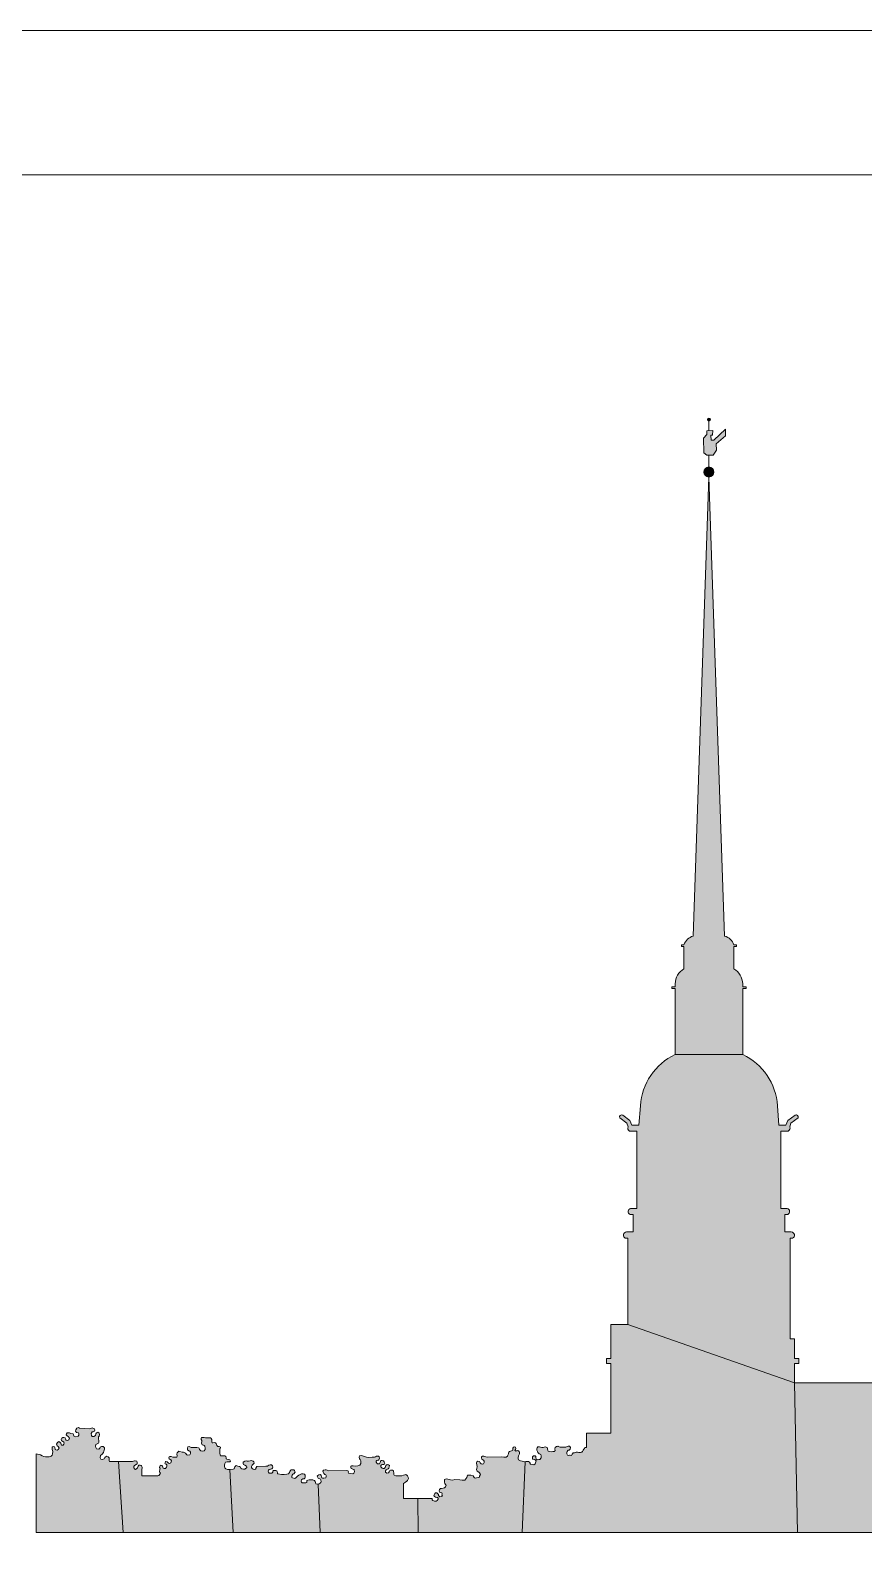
# Model space of a CAD drawing. Header units: metres. Extents: x -443 to 179, y -184 to -91.
# Drawn here: x -413.22 to -410.34, y -153.75 to -148.49 of the extents above; entities that cross this region are included whole.
import ezdxf

# ---------------------------------------------------------------- set-up
doc = ezdxf.new("R2010")
doc.units = ezdxf.units.M
doc.header["$MEASUREMENT"] = 0
doc.layers.add('контур здания на ситуации', color=1, linetype='Continuous', lineweight=30)

# ---------------------------------------------------------------- blocks, each defined once
blk = doc.blocks.new('A$C2C6E360E_1')
at = {"linetype": 'Continuous', "lineweight": -2, "ltscale": 0.1}
for points in [[(-10.6753, -0.549, 1), (-10.6854, -0.549, 1)], [(-10.6662, -0.6725), (-10.6871, -0.672), (-10.6985, -0.6636), (-10.6989, -0.6128), (-10.6875, -0.6012), (-10.6875, -0.5876), (-10.6671, -0.5873), (-10.6674, -0.6026), (-10.6733, -0.603), (-10.6725, -0.6205), (-10.6634, -0.6202), (-10.6229, -0.582), (-10.6235, -0.6054), (-10.6556, -0.6334), (-10.6539, -0.6544)], [(-10.663, -0.7305, 1), (-10.6977, -0.7305, 1)], [(-10.5634, -2.5175), (-10.5519, -2.5175), (-10.5519, -2.5113), (-10.5634, -2.5113), (-10.5634, -2.501, 0.245371), (-10.5938, -2.4487), (-10.5938, -2.3719), (-10.5855, -2.3719), (-10.5855, -2.3658), (-10.5938, -2.3658, 0.240353), (-10.6259, -2.3359), (-10.6803, -0.7479), (-10.7348, -2.3359, 0.240353), (-10.7668, -2.3658), (-10.7752, -2.3658), (-10.7752, -2.3719), (-10.7668, -2.3719), (-10.7668, -2.4487, 0.245371), (-10.7972, -2.501), (-10.7972, -2.5113), (-10.8087, -2.5113), (-10.8087, -2.5175), (-10.7972, -2.5175), (-10.7972, -2.7456), (-10.5634, -2.7456)], [(-10.4314, -3.0104), (-10.4059, -3.0104, 0.409034), (-10.4005, -2.9962), (-10.3968, -2.9834), (-10.3722, -2.9649, 0.850559), (-10.3843, -2.9567), (-10.407, -2.9737), (-10.4138, -2.9902), (-10.4383, -2.9902), (-10.4434, -2.9226, 0.273634), (-10.5634, -2.7456), (-10.7972, -2.7456, 0.273634), (-10.9173, -2.9226), (-10.9224, -2.9902), (-10.9468, -2.9902), (-10.9537, -2.9737), (-10.9783, -2.9552, 0.71604), (-10.9885, -2.9649), (-10.9639, -2.9834), (-10.9602, -2.9962, 0.409034), (-10.9548, -3.0104), (-10.9293, -3.0104), (-10.9293, -3.2778), (-10.9512, -3.2778, 0.692678), (-10.9533, -3.2989), (-10.9424, -3.2989), (-10.9424, -3.3595), (-10.9653, -3.3595, 0.789101), (-10.9696, -3.381), (-10.9613, -3.381), (-10.9613, -3.6795), (-10.3843, -3.8808), (-10.3843, -3.814), (-10.3688, -3.814), (-10.3688, -3.7976), (-10.3843, -3.7976), (-10.3843, -3.7292), (-10.3994, -3.7292), (-10.3994, -3.381), (-10.3911, -3.381, 0.818526), (-10.3962, -3.3595), (-10.4183, -3.3595), (-10.4183, -3.2989), (-10.4074, -3.2989, 0.692678), (-10.4095, -3.2778), (-10.4314, -3.2778)], [(-11.326, -4.3992), (-11.3162, -4.1541), (-11.3136, -4.1537), (-11.3047, -4.1538), (-11.3008, -4.156), (-11.2986, -4.1593), (-11.2983, -4.1626), (-11.2958, -4.1632), (-11.2919, -4.164), (-11.2859, -4.1645), (-11.2813, -4.1611), (-11.2775, -4.1512), (-11.279, -4.1497), (-11.2825, -4.1465), (-11.2842, -4.1463), (-11.2897, -4.1456), (-11.291, -4.1406), (-11.2906, -4.1376), (-11.2876, -4.1344), (-11.2815, -4.1337), (-11.2796, -4.1367), (-11.2785, -4.1409), (-11.278, -4.1427), (-11.277, -4.1462), (-11.275, -4.1469), (-11.2721, -4.1479), (-11.2686, -4.147), (-11.2653, -4.1462), (-11.2611, -4.1413), (-11.2607, -4.1357), (-11.2606, -4.1338), (-11.2622, -4.1295), (-11.2642, -4.1283), (-11.2672, -4.1264), (-11.2693, -4.1251), (-11.2718, -4.1228), (-11.2731, -4.1193), (-11.276, -4.1143), (-11.2753, -4.1095), (-11.2747, -4.1057), (-11.2723, -4.1027), (-11.2666, -4.1022), (-11.2624, -4.1037), (-11.2578, -4.1052), (-11.2557, -4.1049), (-11.2542, -4.1046), (-11.2501, -4.104), (-11.2463, -4.1023), (-11.2432, -4.1038), (-11.2389, -4.1058), (-11.2386, -4.1096), (-11.238, -4.1165), (-11.232, -4.1191), (-11.2249, -4.1199), (-11.2201, -4.1191), (-11.2158, -4.1185), (-11.2143, -4.1183), (-11.2119, -4.1164), (-11.2129, -4.1093), (-11.2125, -4.1053), (-11.2079, -4.1015), (-11.2033, -4.1003), (-11.1952, -4.1043), (-11.1879, -4.1043), (-11.1813, -4.1043), (-11.1758, -4.1037), (-11.1733, -4.1027), (-11.1667, -4.1002), (-11.163, -4.1001), (-11.1614, -4.1016), (-11.1597, -4.1045), (-11.1604, -4.1104), (-11.1641, -4.1143), (-11.1669, -4.1145), (-11.1682, -4.1158), (-11.1712, -4.1189), (-11.1723, -4.1219), (-11.172, -4.1265), (-11.169, -4.1316), (-11.1663, -4.1332), (-11.1621, -4.1315), (-11.1562, -4.1322), (-11.153, -4.1284), (-11.1518, -4.1269), (-11.1494, -4.124), (-11.1456, -4.1231), (-11.1429, -4.1225), (-11.1393, -4.1213), (-11.1353, -4.1216), (-11.1308, -4.1218), (-11.1251, -4.1222), (-11.1219, -4.1214), (-11.1202, -4.121), (-11.1182, -4.1205), (-11.1171, -4.1185), (-11.1148, -4.1145), (-11.1128, -4.111), (-11.1111, -4.108), (-11.1094, -4.105), (-11.1033, -4.1047), (-11.1033, -4.0556), (-11.02, -4.0556), (-11.02, -3.814), (-11.035, -3.814), (-11.035, -3.7976), (-11.02, -3.7976), (-11.02, -3.6795), (-10.9613, -3.6795), (-10.3843, -3.8808), (-10.3741, -4.3992)], [(-10.3741, -4.3992), (-10.3843, -3.8808), (-9.794, -3.8808), (-9.794, -3.8277), (-9.7415, -3.8277), (-9.7415, -3.879), (-9.487, -3.8782), (-9.3692, -4.3992)], [(-13.0071, -4.3992), (-13.0071, -4.1274), (-12.9923, -4.1305), (-12.9866, -4.1341), (-12.981, -4.1363), (-12.9756, -4.1375), (-12.9714, -4.1376), (-12.9621, -4.1379), (-12.9559, -4.1347), (-12.9525, -4.1317), (-12.9504, -4.1273), (-12.9502, -4.1192), (-12.952, -4.1125), (-12.9516, -4.1039), (-12.9481, -4.1015), (-12.9443, -4.1023), (-12.9433, -4.1055), (-12.9415, -4.1121), (-12.9391, -4.1133), (-12.9349, -4.1138), (-12.9308, -4.1116), (-12.928, -4.1078), (-12.9311, -4.1018), (-12.9349, -4.099), (-12.9372, -4.0937), (-12.934, -4.0877), (-12.9285, -4.0848), (-12.9243, -4.0876), (-12.9224, -4.0904), (-12.9192, -4.0969), (-12.9136, -4.0974), (-12.9115, -4.0932), (-12.9106, -4.0892), (-12.9122, -4.0863), (-12.9157, -4.0835), (-12.9196, -4.0818), (-12.9205, -4.0778), (-12.9184, -4.0725), (-12.9148, -4.0704), (-12.9118, -4.0709), (-12.9073, -4.0721), (-12.9061, -4.0764), (-12.9053, -4.0786), (-12.9036, -4.0801), (-12.8986, -4.0805), (-12.8946, -4.0783), (-12.8917, -4.0733), (-12.8939, -4.0705), (-12.896, -4.0671), (-12.8994, -4.0662), (-12.9032, -4.0613), (-12.9025, -4.0578), (-12.9005, -4.0547), (-12.8926, -4.054), (-12.8878, -4.0563), (-12.8794, -4.0577), (-12.8774, -4.065), (-12.8762, -4.0674), (-12.8728, -4.0687), (-12.8621, -4.0653), (-12.8601, -4.0627), (-12.8593, -4.0576), (-12.8609, -4.0544), (-12.868, -4.0536), (-12.8716, -4.0484), (-12.8702, -4.0434), (-12.8664, -4.0379), (-12.8606, -4.0364), (-12.8578, -4.0386), (-12.8229, -4.0408), (-12.8162, -4.0386), (-12.814, -4.0369), (-12.8052, -4.0405), (-12.8043, -4.0456), (-12.8054, -4.0481), (-12.8099, -4.0504), (-12.814, -4.0514), (-12.817, -4.0563), (-12.8158, -4.0641), (-12.8137, -4.0668), (-12.8084, -4.0672), (-12.8021, -4.0632), (-12.8011, -4.0582), (-12.7992, -4.0538), (-12.7941, -4.0519), (-12.7896, -4.0553), (-12.7886, -4.06), (-12.79, -4.066), (-12.7912, -4.0681), (-12.7913, -4.0744), (-12.7911, -4.0835), (-12.7905, -4.0879), (-12.792, -4.0903), (-12.8004, -4.0952), (-12.8025, -4.1001), (-12.8015, -4.1052), (-12.7992, -4.1098), (-12.7905, -4.111), (-12.7877, -4.1078), (-12.7861, -4.1039), (-12.7817, -4.1013), (-12.7758, -4.1018), (-12.773, -4.1034), (-12.7714, -4.1055), (-12.7712, -4.1103), (-12.773, -4.1172), (-12.7742, -4.1224), (-12.7786, -4.1286), (-12.7846, -4.1332), (-12.7858, -4.1409), (-12.7835, -4.1454), (-12.7791, -4.1466), (-12.7717, -4.1441), (-12.7697, -4.1393), (-12.7642, -4.1351), (-12.7587, -4.1369), (-12.7551, -4.1412), (-12.7543, -4.1513), (-12.7538, -4.1533), (-12.7227, -4.1537), (-12.7064, -4.3992)], [(-12.7064, -4.3992), (-12.7227, -4.1537), (-12.6742, -4.1535), (-12.6676, -4.1509), (-12.6647, -4.1507), (-12.659, -4.1529), (-12.6575, -4.1567), (-12.6585, -4.1615), (-12.6617, -4.1635), (-12.6677, -4.1671), (-12.6696, -4.1707), (-12.6697, -4.175), (-12.6666, -4.1801), (-12.6638, -4.1811), (-12.6589, -4.1779), (-12.6565, -4.1754), (-12.6545, -4.17), (-12.6525, -4.1657), (-12.6478, -4.1657), (-12.6439, -4.1676), (-12.6428, -4.1686), (-12.6411, -4.1731), (-12.6424, -4.1834), (-12.6424, -4.2027), (-12.5881, -4.2027), (-12.5881, -4.2027), (-12.5864, -4.2026), (-12.5836, -4.2021), (-12.5823, -4.2004), (-12.5801, -4.1968), (-12.5773, -4.1933), (-12.5793, -4.1911), (-12.5804, -4.1893), (-12.5791, -4.1803), (-12.5786, -4.1773), (-12.5804, -4.1738), (-12.58, -4.1703), (-12.5786, -4.1676), (-12.5761, -4.1662), (-12.5731, -4.1668), (-12.5699, -4.1692), (-12.569, -4.1729), (-12.5677, -4.1766), (-12.5641, -4.1778), (-12.5602, -4.178), (-12.5569, -4.1735), (-12.5556, -4.1705), (-12.5558, -4.1645), (-12.5581, -4.1626), (-12.5607, -4.1615), (-12.5626, -4.1592), (-12.5601, -4.1552), (-12.5583, -4.154), (-12.5538, -4.1544), (-12.5502, -4.1576), (-12.5476, -4.1602), (-12.5434, -4.1597), (-12.5416, -4.1581), (-12.5396, -4.1514), (-12.541, -4.1476), (-12.5438, -4.1466), (-12.5468, -4.1447), (-12.5486, -4.1411), (-12.5474, -4.1375), (-12.5446, -4.1362), (-12.54, -4.136), (-12.5344, -4.1381), (-12.5262, -4.1386), (-12.5207, -4.1384), (-12.5201, -4.1341), (-12.5211, -4.1284), (-12.5191, -4.1231), (-12.5143, -4.1181), (-12.5103, -4.1186), (-12.5025, -4.1209), (-12.4977, -4.1214), (-12.4913, -4.1243), (-12.4865, -4.1304), (-12.4823, -4.1317), (-12.476, -4.1306), (-12.4736, -4.1262), (-12.4733, -4.1212), (-12.4754, -4.1176), (-12.4789, -4.1164), (-12.4842, -4.113), (-12.4842, -4.1071), (-12.4833, -4.1029), (-12.4785, -4.1014), (-12.4708, -4.1045), (-12.4513, -4.1047), (-12.4459, -4.1057), (-12.4438, -4.1078), (-12.4429, -4.1123), (-12.4378, -4.117), (-12.4318, -4.1176), (-12.426, -4.1161), (-12.4231, -4.1117), (-12.4231, -4.1076), (-12.4245, -4.1008), (-12.4261, -4.0983), (-12.4286, -4.0975), (-12.4332, -4.0953), (-12.4353, -4.0904), (-12.4341, -4.0838), (-12.4342, -4.0813), (-12.4366, -4.0774), (-12.4364, -4.074), (-12.4354, -4.0708), (-12.4338, -4.0701), (-12.4265, -4.07), (-12.422, -4.0714), (-12.4164, -4.0716), (-12.4068, -4.072), (-12.4036, -4.0722), (-12.4017, -4.0734), (-12.4002, -4.0774), (-12.4001, -4.0815), (-12.4001, -4.0843), (-12.4002, -4.0861), (-12.3983, -4.0885), (-12.396, -4.0886), (-12.3915, -4.0882), (-12.3866, -4.0894), (-12.3842, -4.0916), (-12.3833, -4.0938), (-12.3827, -4.0978), (-12.3787, -4.1017), (-12.3744, -4.1015), (-12.3715, -4.1026), (-12.3703, -4.1042), (-12.3698, -4.1065), (-12.3706, -4.1089), (-12.3718, -4.1102), (-12.3717, -4.1175), (-12.3719, -4.1211), (-12.3721, -4.1246), (-12.3712, -4.1304), (-12.37, -4.1335), (-12.3668, -4.1342), (-12.3642, -4.134), (-12.361, -4.134), (-12.3553, -4.134), (-12.3525, -4.1353), (-12.3516, -4.1367), (-12.3496, -4.1403), (-12.3502, -4.1439), (-12.3481, -4.1458), (-12.3413, -4.1463), (-12.3374, -4.1483), (-12.3353, -4.1519), (-12.3376, -4.1543), (-12.3426, -4.1541), (-12.3471, -4.1542), (-12.352, -4.1563), (-12.3545, -4.1602), (-12.3561, -4.1663), (-12.3558, -4.1703), (-12.3551, -4.1754), (-12.3513, -4.1785), (-12.3451, -4.1807), (-12.3376, -4.1817), (-12.3254, -4.3992)], [(-11.6857, -4.3992), (-11.6874, -4.281), (-11.6381, -4.281), (-11.6371, -4.2864), (-11.6353, -4.2885), (-11.629, -4.2906), (-11.622, -4.2903), (-11.6167, -4.2833), (-11.6169, -4.2803), (-11.6194, -4.2778), (-11.621, -4.2778), (-11.6257, -4.2768), (-11.6295, -4.2746), (-11.6316, -4.2709), (-11.6288, -4.2647), (-11.6258, -4.2614), (-11.6209, -4.2623), (-11.6157, -4.2672), (-11.6159, -4.272), (-11.6112, -4.2752), (-11.6062, -4.275), (-11.6021, -4.2733), (-11.6036, -4.2699), (-11.6025, -4.2653), (-11.6037, -4.2621), (-11.6086, -4.2613), (-11.6118, -4.2595), (-11.6133, -4.2555), (-11.6125, -4.2508), (-11.6083, -4.2472), (-11.6048, -4.2466), (-11.5995, -4.2463), (-11.5948, -4.2442), (-11.5914, -4.2415), (-11.5896, -4.237), (-11.5913, -4.233), (-11.594, -4.2301), (-11.5948, -4.2248), (-11.5954, -4.2203), (-11.5944, -4.2156), (-11.5885, -4.2139), (-11.5832, -4.2149), (-11.5743, -4.2165), (-11.5658, -4.2175), (-11.5608, -4.2153), (-11.5423, -4.2164), (-11.5333, -4.2186), (-11.5243, -4.2183), (-11.5175, -4.2087), (-11.5153, -4.2008), (-11.5092, -4.201), (-11.5036, -4.2012), (-11.4962, -4.2031), (-11.4927, -4.2083), (-11.4892, -4.2107), (-11.4743, -4.2082), (-11.4734, -4.2045), (-11.471, -4.1988), (-11.4742, -4.1927), (-11.4767, -4.1909), (-11.4815, -4.1874), (-11.4846, -4.1815), (-11.4836, -4.1774), (-11.4818, -4.1706), (-11.484, -4.1587), (-11.4833, -4.1548), (-11.48, -4.1518), (-11.474, -4.1531), (-11.4721, -4.1581), (-11.4686, -4.1613), (-11.4633, -4.1627), (-11.4604, -4.1616), (-11.4573, -4.1573), (-11.4574, -4.1528), (-11.4602, -4.1491), (-11.4623, -4.1476), (-11.466, -4.145), (-11.4672, -4.1412), (-11.4666, -4.1375), (-11.4631, -4.1345), (-11.4588, -4.1345), (-11.4564, -4.1362), (-11.4476, -4.1381), (-11.3974, -4.1379), (-11.3893, -4.1385), (-11.3819, -4.138), (-11.3767, -4.1353), (-11.3754, -4.1318), (-11.374, -4.1267), (-11.3731, -4.1232), (-11.3723, -4.1215), (-11.3701, -4.1184), (-11.3665, -4.1172), (-11.3627, -4.1161), (-11.3578, -4.114), (-11.3585, -4.1076), (-11.3564, -4.1034), (-11.3541, -4.1023), (-11.3499, -4.1043), (-11.3485, -4.1082), (-11.3499, -4.1118), (-11.3506, -4.1134), (-11.3512, -4.115), (-11.348, -4.1173), (-11.3469, -4.117), (-11.3409, -4.1157), (-11.3371, -4.1184), (-11.3352, -4.1212), (-11.3357, -4.1272), (-11.3385, -4.1334), (-11.3406, -4.1392), (-11.3396, -4.1439), (-11.3386, -4.1483), (-11.3325, -4.1516), (-11.3267, -4.1528), (-11.3189, -4.1546), (-11.3162, -4.1541), (-11.326, -4.3992)], [(-12.3254, -4.3992), (-12.3376, -4.1817), (-12.3257, -4.1803), (-12.3225, -4.1783), (-12.3217, -4.175), (-12.3203, -4.1722), (-12.3181, -4.1696), (-12.315, -4.1679), (-12.3099, -4.1695), (-12.3046, -4.1713), (-12.3011, -4.1732), (-12.2997, -4.177), (-12.2959, -4.179), (-12.2902, -4.1802), (-12.2855, -4.1801), (-12.2788, -4.1747), (-12.2786, -4.1721), (-12.2799, -4.1697), (-12.286, -4.1666), (-12.2897, -4.1641), (-12.2913, -4.1604), (-12.2915, -4.1575), (-12.2914, -4.1561), (-12.2857, -4.152), (-12.2809, -4.151), (-12.2773, -4.1519), (-12.2731, -4.1522), (-12.2673, -4.1509), (-12.2635, -4.1501), (-12.2604, -4.1507), (-12.257, -4.1525), (-12.2541, -4.1551), (-12.2531, -4.1589), (-12.2574, -4.1644), (-12.2603, -4.1665), (-12.2623, -4.1708), (-12.2621, -4.1747), (-12.2602, -4.1775), (-12.2562, -4.1801), (-12.2514, -4.1807), (-12.2479, -4.1788), (-12.2477, -4.1764), (-12.2441, -4.1705), (-12.2134, -4.1702), (-12.2077, -4.1699), (-12.2055, -4.1681), (-12.2028, -4.1657), (-12.198, -4.1648), (-12.1938, -4.1655), (-12.191, -4.1671), (-12.19, -4.1688), (-12.1892, -4.1727), (-12.1903, -4.1766), (-12.1927, -4.1792), (-12.1951, -4.1803), (-12.1969, -4.1805), (-12.2012, -4.181), (-12.2038, -4.1836), (-12.2045, -4.1871), (-12.2041, -4.1905), (-12.2019, -4.1934), (-12.1972, -4.194), (-12.1918, -4.194), (-12.1888, -4.1899), (-12.1884, -4.1875), (-12.1865, -4.1851), (-12.1829, -4.1842), (-12.1784, -4.1847), (-12.1753, -4.1861), (-12.1737, -4.1888), (-12.1731, -4.1915), (-12.1731, -4.1946), (-12.172, -4.1966), (-12.1592, -4.1979), (-12.1496, -4.1981), (-12.1407, -4.1977), (-12.1348, -4.1961), (-12.1308, -4.1918), (-12.1301, -4.1885), (-12.1282, -4.1842), (-12.127, -4.1825), (-12.1224, -4.1823), (-12.1165, -4.1828), (-12.1136, -4.1849), (-12.1122, -4.1881), (-12.1112, -4.1909), (-12.1157, -4.1962), (-12.1194, -4.1978), (-12.1221, -4.2013), (-12.1229, -4.2048), (-12.1226, -4.2086), (-12.1205, -4.2105), (-12.1132, -4.2118), (-12.1076, -4.2087), (-12.1033, -4.2048), (-12.0992, -4.2008), (-12.0947, -4.1983), (-12.0901, -4.1965), (-12.0837, -4.1961), (-12.0793, -4.1977), (-12.0767, -4.2002), (-12.0765, -4.2039), (-12.0769, -4.2079), (-12.0781, -4.2117), (-12.0802, -4.2132), (-12.0848, -4.2137), (-12.0883, -4.2154), (-12.0898, -4.2174), (-12.0904, -4.2213), (-12.0891, -4.2248), (-12.0867, -4.2273), (-12.0804, -4.2277), (-12.0744, -4.2273), (-12.0716, -4.2257), (-12.0713, -4.2193), (-12.0673, -4.2177), (-12.0629, -4.2166), (-12.0565, -4.2167), (-12.0506, -4.217), (-12.0476, -4.2179), (-12.0441, -4.219), (-12.0418, -4.2224), (-12.0413, -4.2259), (-12.04, -4.2304), (-12.0359, -4.2319), (-12.032, -4.2314), (-12.0255, -4.3992)], [(-12.0255, -4.3992), (-12.032, -4.2314), (-12.028, -4.2308), (-12.0247, -4.2281), (-12.0227, -4.2258), (-12.0219, -4.2236), (-12.0225, -4.2165), (-12.0238, -4.2146), (-12.0323, -4.211), (-12.0346, -4.207), (-12.0349, -4.2038), (-12.0336, -4.2017), (-12.0299, -4.1997), (-12.0244, -4.1989), (-12.0216, -4.2021), (-12.0205, -4.2061), (-12.0193, -4.2095), (-12.0168, -4.211), (-12.0128, -4.211), (-12.0057, -4.2096), (-12.0042, -4.2052), (-12.0043, -4.2027), (-12.0057, -4.1991), (-12.0088, -4.1982), (-12.0126, -4.1955), (-12.0145, -4.1909), (-12.0154, -4.1868), (-12.0134, -4.184), (-12.0076, -4.1822), (-12.0037, -4.1828), (-12.0011, -4.1837), (-11.9945, -4.1857), (-11.9352, -4.1851), (-11.929, -4.1853), (-11.9266, -4.1866), (-11.9277, -4.1897), (-11.9273, -4.1939), (-11.9215, -4.1955), (-11.9125, -4.196), (-11.9085, -4.1933), (-11.9063, -4.1892), (-11.9069, -4.1827), (-11.9083, -4.1812), (-11.9173, -4.1773), (-11.9192, -4.1741), (-11.9188, -4.1702), (-11.9162, -4.1687), (-11.9103, -4.1688), (-11.9026, -4.1697), (-11.8945, -4.1685), (-11.8878, -4.166), (-11.8848, -4.1607), (-11.8841, -4.1566), (-11.8846, -4.1512), (-11.8864, -4.1471), (-11.889, -4.1443), (-11.8897, -4.139), (-11.8885, -4.1342), (-11.8818, -4.1324), (-11.8752, -4.1345), (-11.8653, -4.139), (-11.8584, -4.1394), (-11.8455, -4.1388), (-11.8368, -4.1383), (-11.8331, -4.1376), (-11.8301, -4.1346), (-11.8233, -4.1352), (-11.821, -4.1369), (-11.82, -4.1415), (-11.8224, -4.1476), (-11.8238, -4.1488), (-11.8258, -4.1488), (-11.8289, -4.1501), (-11.8318, -4.1522), (-11.8315, -4.1562), (-11.8282, -4.1601), (-11.8262, -4.1615), (-11.8194, -4.1611), (-11.8169, -4.1575), (-11.8167, -4.154), (-11.8153, -4.1503), (-11.8105, -4.1495), (-11.8061, -4.1511), (-11.8032, -4.1546), (-11.8014, -4.1589), (-11.8034, -4.1635), (-11.8092, -4.164), (-11.8133, -4.1652), (-11.8154, -4.1677), (-11.8147, -4.1715), (-11.8131, -4.1745), (-11.8107, -4.1764), (-11.8067, -4.1781), (-11.8039, -4.1775), (-11.8, -4.1744), (-11.7996, -4.1708), (-11.7983, -4.1676), (-11.7928, -4.1643), (-11.7889, -4.165), (-11.7847, -4.1669), (-11.787, -4.1764), (-11.7901, -4.179), (-11.797, -4.1825), (-11.799, -4.1859), (-11.7991, -4.1903), (-11.7941, -4.1938), (-11.7885, -4.1926), (-11.7859, -4.189), (-11.7843, -4.1845), (-11.782, -4.1831), (-11.7748, -4.184), (-11.7716, -4.1863), (-11.77, -4.1952), (-11.7699, -4.1986), (-11.7686, -4.2011), (-11.7635, -4.2031), (-11.7531, -4.2032), (-11.7429, -4.2031), (-11.7365, -4.2008), (-11.7317, -4.1993), (-11.7286, -4.1989), (-11.7245, -4.2019), (-11.7225, -4.2032), (-11.721, -4.2082), (-11.7198, -4.2126), (-11.7224, -4.219), (-11.7247, -4.2215), (-11.7296, -4.2246), (-11.7367, -4.2298), (-11.7367, -4.281), (-11.6874, -4.281), (-11.6857, -4.3992)]]:
    blk.add_hatch(color=7, dxfattribs=at).paths.add_polyline_path(points)
at = {"color": 7, "linetype": 'Continuous', "lineweight": -2, "ltscale": 0.1}
for p, q in [((-10.6803, -0.5541), (-10.6803, -0.5875)), ((-10.6803, -0.6722), (-10.6803, -0.7131)), ((-10.7348, -2.3363), (-10.6803, -0.7479)), ((-10.6259, -2.3363), (-10.6803, -0.7479)), ((-10.7668, -2.4498), (-10.7668, -2.3719)), ((-10.5938, -2.4498), (-10.5938, -2.3719)), ((-10.7972, -2.5113), (-10.7972, -2.501)), ((-10.7972, -2.7456), (-10.7972, -2.5175)), ((-10.5634, -2.5113), (-10.5634, -2.501)), ((-10.5634, -2.7456), (-10.5634, -2.5175)), ((-10.7972, -2.7456), (-10.5634, -2.7456)), ((-10.9173, -2.9226), (-10.9224, -2.9902)), ((-10.4434, -2.9226), (-10.4383, -2.9902)), ((-10.9639, -2.9834), (-10.9885, -2.9649)), ((-10.9537, -2.9737), (-10.9783, -2.9552)), ((-10.9602, -2.9962), (-10.9639, -2.9834)), ((-10.9468, -2.9902), (-10.9537, -2.9737)), ((-10.9224, -2.9902), (-10.9468, -2.9902)), ((-10.4383, -2.9902), (-10.4138, -2.9902)), ((-10.4138, -2.9902), (-10.407, -2.9737)), ((-10.407, -2.9737), (-10.3823, -2.9552)), ((-10.4005, -2.9962), (-10.3968, -2.9834)), ((-10.3968, -2.9834), (-10.3722, -2.9649)), ((-10.9293, -3.0104), (-10.9548, -3.0104)), ((-10.9293, -3.2778), (-10.9293, -3.0104)), ((-10.4314, -3.2778), (-10.4314, -3.0104)), ((-10.4314, -3.0104), (-10.4059, -3.0104)), ((-10.9424, -3.2989), (-10.9533, -3.2989)), ((-10.9293, -3.2778), (-10.9512, -3.2778)), ((-10.9424, -3.3595), (-10.9424, -3.2989)), ((-10.4314, -3.2778), (-10.4095, -3.2778)), ((-10.4183, -3.3595), (-10.4183, -3.2989)), ((-10.4183, -3.2989), (-10.4074, -3.2989)), ((-10.9424, -3.3595), (-10.9653, -3.3595)), ((-10.4183, -3.3595), (-10.3954, -3.3595)), ((-10.9613, -3.381), (-10.9696, -3.381)), ((-10.9613, -3.6795), (-10.9613, -3.381)), ((-10.3994, -3.7292), (-10.3994, -3.381)), ((-10.3994, -3.381), (-10.3911, -3.381)), ((-10.9613, -3.6795), (-11.02, -3.6795)), ((-11.02, -3.6795), (-11.02, -3.7976)), ((-10.9613, -3.6795), (-10.3843, -3.8808)), ((-10.3994, -3.7292), (-10.3843, -3.7292)), ((-10.3843, -3.7292), (-10.3843, -3.7976)), ((-11.02, -3.814), (-11.02, -4.0556)), ((-10.3843, -3.814), (-10.3843, -3.8808)), ((-10.3843, -3.8808), (-10.3741, -4.3992)), ((-11.02, -4.0556), (-11.1033, -4.0556)), ((-11.1033, -4.0556), (-11.1033, -4.1047)), ((-12.7227, -4.1537), (-12.7064, -4.3992)), ((-11.3162, -4.1541), (-11.326, -4.3992)), ((-12.6424, -4.1833), (-12.6424, -4.2027)), ((-12.6424, -4.2027), (-12.5881, -4.2027)), ((-12.3376, -4.1817), (-12.3254, -4.3992)), ((-12.032, -4.2314), (-12.0255, -4.3992)), ((-11.7367, -4.281), (-11.7367, -4.2298)), ((-11.6381, -4.281), (-11.7367, -4.281)), ((-11.6874, -4.281), (-11.6857, -4.3992))]:
    blk.add_line(p, q, dxfattribs=at)
at = {"color": 7, "linetype": 'Continuous', "lineweight": -2, "ltscale": 0.1, "flags": 128}
blk.add_lwpolyline([(-10.6871, -0.672), (-10.6662, -0.6725), (-10.6539, -0.6544), (-10.6556, -0.6334), (-10.6235, -0.6054), (-10.6229, -0.582), (-10.6634, -0.6202), (-10.6725, -0.6205), (-10.6733, -0.603), (-10.6674, -0.6026), (-10.6671, -0.5873), (-10.6875, -0.5876), (-10.6875, -0.6012), (-10.6989, -0.6128), (-10.6985, -0.6636), (-10.6871, -0.672)], close=True, dxfattribs=at)
for points in [[(-10.7668, -2.3658), (-10.7752, -2.3658), (-10.7752, -2.3719), (-10.7668, -2.3719)], [(-10.5938, -2.3658), (-10.5855, -2.3658), (-10.5855, -2.3719), (-10.5938, -2.3719)], [(-10.7972, -2.5113), (-10.8087, -2.5113), (-10.8087, -2.5175), (-10.7972, -2.5175)], [(-10.5634, -2.5113), (-10.5519, -2.5113), (-10.5519, -2.5175), (-10.5634, -2.5175)], [(-11.02, -3.7976), (-11.035, -3.7976), (-11.035, -3.814), (-11.02, -3.814)], [(-10.3843, -3.7976), (-10.3688, -3.7976), (-10.3688, -3.814), (-10.3843, -3.814)], [(-10.3843, -3.8808), (-9.794, -3.8808), (-9.794, -3.8277), (-9.7415, -3.8277), (-9.7415, -3.879)], [(-13.0071, -4.1274), (-13.0071, -4.3992), (-5.0115, -4.3992), (-5.0115, -3.9639)], [(-13.0071, -4.1274), (-12.9923, -4.1305), (-12.9866, -4.1341), (-12.981, -4.1363), (-12.9756, -4.1375), (-12.9714, -4.1376), (-12.9621, -4.1379), (-12.9559, -4.1347), (-12.9525, -4.1317), (-12.9504, -4.1273), (-12.9502, -4.1192), (-12.952, -4.1125), (-12.9516, -4.1039), (-12.9481, -4.1015), (-12.9443, -4.1023), (-12.9433, -4.1055), (-12.9415, -4.1121), (-12.9391, -4.1133), (-12.9349, -4.1138), (-12.9308, -4.1116), (-12.928, -4.1078), (-12.9311, -4.1018), (-12.9349, -4.099), (-12.9372, -4.0937), (-12.934, -4.0877), (-12.9285, -4.0848), (-12.9243, -4.0876), (-12.9224, -4.0904), (-12.9192, -4.0969), (-12.9136, -4.0974), (-12.9115, -4.0932), (-12.9106, -4.0892), (-12.9122, -4.0863), (-12.9157, -4.0835), (-12.9196, -4.0818), (-12.9205, -4.0778), (-12.9184, -4.0725), (-12.9148, -4.0704), (-12.9118, -4.0709), (-12.9073, -4.0721), (-12.9061, -4.0764), (-12.9053, -4.0786), (-12.9036, -4.0801), (-12.8986, -4.0805), (-12.8946, -4.0783), (-12.8917, -4.0733), (-12.8939, -4.0705), (-12.896, -4.0671), (-12.8994, -4.0662), (-12.9032, -4.0613), (-12.9025, -4.0578), (-12.9005, -4.0547), (-12.8926, -4.054), (-12.8878, -4.0563), (-12.8794, -4.0577), (-12.8774, -4.065), (-12.8762, -4.0674), (-12.8728, -4.0687), (-12.8621, -4.0653), (-12.8601, -4.0627), (-12.8593, -4.0576), (-12.8609, -4.0544), (-12.868, -4.0536), (-12.8716, -4.0484), (-12.8702, -4.0434), (-12.8664, -4.0379), (-12.8606, -4.0364), (-12.8578, -4.0386), (-12.8229, -4.0408), (-12.8162, -4.0386), (-12.814, -4.0369), (-12.8052, -4.0405), (-12.8043, -4.0456), (-12.8054, -4.0481), (-12.8099, -4.0504), (-12.814, -4.0514), (-12.817, -4.0563), (-12.8158, -4.0641), (-12.8137, -4.0668), (-12.8084, -4.0672), (-12.8021, -4.0632), (-12.8011, -4.0582), (-12.7992, -4.0538), (-12.7941, -4.0519), (-12.7896, -4.0553), (-12.7886, -4.06), (-12.79, -4.066), (-12.7912, -4.0681), (-12.7913, -4.0744), (-12.7911, -4.0835), (-12.7905, -4.0879), (-12.792, -4.0903), (-12.8004, -4.0952), (-12.8025, -4.1001), (-12.8015, -4.1052), (-12.7992, -4.1098), (-12.7905, -4.111), (-12.7877, -4.1078), (-12.7861, -4.1039), (-12.7817, -4.1013), (-12.7758, -4.1018), (-12.773, -4.1034), (-12.7714, -4.1055), (-12.7712, -4.1103), (-12.773, -4.1172), (-12.7742, -4.1224), (-12.7786, -4.1286), (-12.7846, -4.1332), (-12.7858, -4.1409), (-12.7835, -4.1454), (-12.7791, -4.1466), (-12.7717, -4.1441), (-12.7697, -4.1393), (-12.7642, -4.1351), (-12.7587, -4.1369), (-12.7551, -4.1412), (-12.7543, -4.1513), (-12.7538, -4.1533), (-12.7227, -4.1537), (-12.6742, -4.1535), (-12.6676, -4.1509), (-12.6647, -4.1507), (-12.659, -4.1529), (-12.6575, -4.1567), (-12.6585, -4.1615), (-12.6617, -4.1635), (-12.6677, -4.1671), (-12.6696, -4.1707), (-12.6697, -4.175), (-12.6666, -4.1801), (-12.6638, -4.1811), (-12.6589, -4.1779), (-12.6565, -4.1754), (-12.6545, -4.17), (-12.6525, -4.1657), (-12.6478, -4.1657), (-12.6439, -4.1676), (-12.6428, -4.1686), (-12.6411, -4.1731), (-12.6424, -4.1834)], [(-11.7367, -4.2298), (-11.7296, -4.2246), (-11.7247, -4.2215), (-11.7224, -4.219), (-11.7198, -4.2126), (-11.721, -4.2082), (-11.7225, -4.2032), (-11.7245, -4.2019), (-11.7286, -4.1989), (-11.7317, -4.1993), (-11.7365, -4.2008), (-11.7429, -4.2031), (-11.7531, -4.2032), (-11.7635, -4.2031), (-11.7686, -4.2011), (-11.7699, -4.1986), (-11.77, -4.1952), (-11.7716, -4.1863), (-11.7748, -4.184), (-11.782, -4.1831), (-11.7843, -4.1845), (-11.7859, -4.189), (-11.7885, -4.1926), (-11.7941, -4.1938), (-11.7991, -4.1903), (-11.799, -4.1859), (-11.797, -4.1825), (-11.7901, -4.179), (-11.787, -4.1764), (-11.7847, -4.1669), (-11.7889, -4.165), (-11.7928, -4.1643), (-11.7983, -4.1676), (-11.7996, -4.1708), (-11.8, -4.1744), (-11.8039, -4.1775), (-11.8067, -4.1781), (-11.8107, -4.1764), (-11.8131, -4.1745), (-11.8147, -4.1715), (-11.8154, -4.1677), (-11.8133, -4.1652), (-11.8092, -4.164), (-11.8034, -4.1635), (-11.8014, -4.1589), (-11.8032, -4.1546), (-11.8061, -4.1511), (-11.8105, -4.1495), (-11.8153, -4.1503), (-11.8167, -4.154), (-11.8169, -4.1575), (-11.8194, -4.1611), (-11.8255, -4.1615), (-11.8269, -4.1611), (-11.8282, -4.1601), (-11.8315, -4.1562), (-11.8318, -4.1522), (-11.8289, -4.1501), (-11.8258, -4.1488), (-11.8238, -4.1488), (-11.8224, -4.1476), (-11.82, -4.1415), (-11.821, -4.1369), (-11.8233, -4.1352), (-11.8301, -4.1346), (-11.8331, -4.1376), (-11.8368, -4.1383), (-11.8455, -4.1388), (-11.8584, -4.1394), (-11.8653, -4.139), (-11.8752, -4.1345), (-11.8818, -4.1324), (-11.8885, -4.1342), (-11.8897, -4.139), (-11.889, -4.1443), (-11.8864, -4.1471), (-11.8846, -4.1512), (-11.8841, -4.1566), (-11.8848, -4.1607), (-11.8878, -4.166), (-11.8945, -4.1685), (-11.9026, -4.1697), (-11.9103, -4.1688), (-11.9162, -4.1687), (-11.9188, -4.1702), (-11.9192, -4.1741), (-11.9173, -4.1773), (-11.9083, -4.1812), (-11.9069, -4.1827), (-11.9063, -4.1892), (-11.9085, -4.1933), (-11.9125, -4.196), (-11.9215, -4.1955), (-11.9273, -4.1939), (-11.9277, -4.1897), (-11.9266, -4.1866), (-11.929, -4.1853), (-11.9352, -4.1851), (-11.9945, -4.1857), (-12.0011, -4.1837), (-12.0037, -4.1828), (-12.0076, -4.1822), (-12.0134, -4.184), (-12.0154, -4.1868), (-12.0145, -4.1909), (-12.0126, -4.1955), (-12.0088, -4.1982), (-12.0057, -4.1991), (-12.0046, -4.202), (-12.0043, -4.2033), (-12.0042, -4.2052), (-12.0057, -4.2096), (-12.0128, -4.211), (-12.0168, -4.211), (-12.0193, -4.2095), (-12.0205, -4.2061), (-12.0216, -4.2021), (-12.0244, -4.1989), (-12.0299, -4.1997), (-12.0336, -4.2017), (-12.0349, -4.2038), (-12.0346, -4.207), (-12.0323, -4.211), (-12.0238, -4.2146), (-12.0225, -4.2165), (-12.0219, -4.2236), (-12.0227, -4.2258), (-12.0247, -4.2281), (-12.028, -4.2308), (-12.0359, -4.2319), (-12.04, -4.2304), (-12.0413, -4.2259), (-12.0418, -4.2224), (-12.0441, -4.219), (-12.0476, -4.2179), (-12.0506, -4.217), (-12.0565, -4.2167), (-12.0629, -4.2166), (-12.0673, -4.2177), (-12.0713, -4.2193), (-12.0716, -4.2257), (-12.0744, -4.2273), (-12.0804, -4.2277), (-12.0867, -4.2273), (-12.0891, -4.2248), (-12.0904, -4.2213), (-12.0898, -4.2174), (-12.0883, -4.2154), (-12.0848, -4.2137), (-12.0802, -4.2132), (-12.0781, -4.2117), (-12.0769, -4.2079), (-12.0765, -4.2039), (-12.0767, -4.2002), (-12.0793, -4.1977), (-12.0837, -4.1961), (-12.0901, -4.1965), (-12.0947, -4.1983), (-12.0992, -4.2008), (-12.1033, -4.2048), (-12.1076, -4.2087), (-12.1132, -4.2118), (-12.1205, -4.2105), (-12.1226, -4.2086), (-12.1229, -4.2048), (-12.1221, -4.2013), (-12.1194, -4.1978), (-12.1157, -4.1962), (-12.1112, -4.1909), (-12.1122, -4.1881), (-12.1136, -4.1849), (-12.1165, -4.1828), (-12.1224, -4.1823), (-12.127, -4.1825), (-12.1282, -4.1842), (-12.1301, -4.1885), (-12.1308, -4.1918), (-12.1348, -4.1961), (-12.1407, -4.1977), (-12.1496, -4.1981), (-12.1592, -4.1979), (-12.172, -4.1966), (-12.1731, -4.1946), (-12.1731, -4.1915), (-12.1737, -4.1888), (-12.1753, -4.1861), (-12.1784, -4.1847), (-12.1829, -4.1842), (-12.1865, -4.1851), (-12.1884, -4.1875), (-12.1888, -4.1899), (-12.1918, -4.194), (-12.1972, -4.194), (-12.2019, -4.1934), (-12.2041, -4.1905), (-12.2045, -4.1871), (-12.2038, -4.1836), (-12.2012, -4.181), (-12.1969, -4.1805), (-12.1951, -4.1803), (-12.1927, -4.1792), (-12.1903, -4.1766), (-12.1892, -4.1727), (-12.19, -4.1688), (-12.191, -4.1671), (-12.1938, -4.1655), (-12.198, -4.1648), (-12.2028, -4.1657), (-12.2055, -4.1681), (-12.2077, -4.1699), (-12.2134, -4.1702), (-12.2441, -4.1705), (-12.2477, -4.1764), (-12.2479, -4.1788), (-12.2514, -4.1807), (-12.2562, -4.1801), (-12.2602, -4.1775), (-12.2621, -4.1747), (-12.2623, -4.1708), (-12.2603, -4.1665), (-12.2574, -4.1644), (-12.2531, -4.1589), (-12.2541, -4.1551), (-12.257, -4.1525), (-12.2604, -4.1507), (-12.2635, -4.1501), (-12.2673, -4.1509), (-12.2731, -4.1522), (-12.2773, -4.1519), (-12.2809, -4.151), (-12.2857, -4.152), (-12.2914, -4.1561), (-12.2915, -4.1575), (-12.2913, -4.1604), (-12.2897, -4.1641), (-12.286, -4.1666), (-12.2799, -4.1697), (-12.2786, -4.1721), (-12.2788, -4.1747), (-12.2855, -4.1801), (-12.2902, -4.1802), (-12.2959, -4.179), (-12.2997, -4.177), (-12.3011, -4.1732), (-12.3046, -4.1713), (-12.3099, -4.1695), (-12.315, -4.1679), (-12.3181, -4.1696), (-12.3203, -4.1722), (-12.3217, -4.175), (-12.3225, -4.1783), (-12.3257, -4.1803), (-12.3376, -4.1817), (-12.3451, -4.1807), (-12.3513, -4.1785), (-12.3551, -4.1754), (-12.3558, -4.1703), (-12.3561, -4.1663), (-12.3545, -4.1602), (-12.352, -4.1563), (-12.3471, -4.1542), (-12.3426, -4.1541), (-12.3376, -4.1543), (-12.3353, -4.1519), (-12.3374, -4.1483), (-12.3413, -4.1463), (-12.3481, -4.1458), (-12.3502, -4.1439), (-12.3496, -4.1403), (-12.3516, -4.1367), (-12.3525, -4.1353), (-12.3553, -4.134), (-12.361, -4.134), (-12.3642, -4.134), (-12.3668, -4.1342), (-12.37, -4.1335), (-12.3712, -4.1304), (-12.3721, -4.1246), (-12.3719, -4.1211), (-12.3717, -4.1175), (-12.3718, -4.1102), (-12.3706, -4.1089), (-12.3698, -4.1065), (-12.3703, -4.1042), (-12.3715, -4.1026), (-12.3744, -4.1015), (-12.3787, -4.1017), (-12.3827, -4.0978), (-12.3833, -4.0938), (-12.3842, -4.0916), (-12.3866, -4.0894), (-12.3915, -4.0882), (-12.396, -4.0886), (-12.3983, -4.0885), (-12.4002, -4.0861), (-12.4001, -4.0843), (-12.4001, -4.0815), (-12.4002, -4.0774), (-12.4017, -4.0734), (-12.4036, -4.0722), (-12.4068, -4.072), (-12.4164, -4.0716), (-12.422, -4.0714), (-12.4265, -4.07), (-12.4338, -4.0701), (-12.4354, -4.0708), (-12.4364, -4.074), (-12.4366, -4.0774), (-12.4342, -4.0813), (-12.4341, -4.0838), (-12.4353, -4.0904), (-12.4332, -4.0953), (-12.4286, -4.0975), (-12.4261, -4.0983), (-12.4245, -4.1008), (-12.4231, -4.1076), (-12.4231, -4.1117), (-12.426, -4.1161), (-12.4318, -4.1176), (-12.4378, -4.117), (-12.4429, -4.1123), (-12.4438, -4.1078), (-12.4459, -4.1057), (-12.4513, -4.1047), (-12.4708, -4.1045), (-12.4785, -4.1014), (-12.4833, -4.1029), (-12.4842, -4.1071), (-12.4842, -4.113), (-12.4789, -4.1164), (-12.4754, -4.1176), (-12.4733, -4.1212), (-12.4736, -4.1262), (-12.476, -4.1306), (-12.4823, -4.1317), (-12.4865, -4.1304), (-12.4913, -4.1243), (-12.4977, -4.1214), (-12.5025, -4.1209), (-12.5103, -4.1186), (-12.5143, -4.1181), (-12.5191, -4.1231), (-12.5211, -4.1284), (-12.5201, -4.1341), (-12.5207, -4.1384), (-12.5262, -4.1386), (-12.5344, -4.1381), (-12.54, -4.136), (-12.5446, -4.1362), (-12.5474, -4.1375), (-12.5486, -4.1411), (-12.5468, -4.1447), (-12.5438, -4.1466), (-12.541, -4.1476), (-12.5396, -4.1514), (-12.5416, -4.1581), (-12.5434, -4.1597), (-12.5476, -4.1602), (-12.5502, -4.1576), (-12.5538, -4.1544), (-12.5583, -4.154), (-12.5601, -4.1552), (-12.5626, -4.1592), (-12.5607, -4.1615), (-12.5581, -4.1626), (-12.5558, -4.1645), (-12.5556, -4.1705), (-12.5569, -4.1735), (-12.5602, -4.178), (-12.5641, -4.1778), (-12.5677, -4.1766), (-12.569, -4.1729), (-12.5699, -4.1692), (-12.5731, -4.1668), (-12.5761, -4.1662), (-12.5786, -4.1676), (-12.58, -4.1703), (-12.5804, -4.1738), (-12.5786, -4.1773), (-12.5791, -4.1803), (-12.5804, -4.1893), (-12.5793, -4.1911), (-12.5779, -4.1927), (-12.5774, -4.1933), (-12.5776, -4.1937), (-12.5801, -4.1968), (-12.5823, -4.2004), (-12.5836, -4.2021), (-12.5864, -4.2026), (-12.5881, -4.2027), (-12.5881, -4.2027)], [(-11.1033, -4.1047), (-11.1094, -4.105), (-11.1111, -4.108), (-11.1128, -4.111), (-11.1148, -4.1145), (-11.1171, -4.1185), (-11.1182, -4.1205), (-11.1202, -4.121), (-11.1219, -4.1214), (-11.1251, -4.1222), (-11.1308, -4.1218), (-11.1353, -4.1216), (-11.1393, -4.1213), (-11.1429, -4.1225), (-11.1429, -4.1225), (-11.1456, -4.1231), (-11.1494, -4.124), (-11.1518, -4.1269), (-11.153, -4.1284), (-11.1562, -4.1322), (-11.16, -4.1317), (-11.1621, -4.1315), (-11.1621, -4.1315), (-11.1663, -4.1332), (-11.169, -4.1316), (-11.172, -4.1265), (-11.1723, -4.1219), (-11.1712, -4.1189), (-11.1682, -4.1158), (-11.1669, -4.1145), (-11.1641, -4.1143), (-11.1604, -4.1104), (-11.1597, -4.1045), (-11.1614, -4.1016), (-11.163, -4.1001), (-11.1667, -4.1002), (-11.1705, -4.1016), (-11.1733, -4.1027), (-11.1758, -4.1037), (-11.1813, -4.1043), (-11.1879, -4.1043), (-11.1952, -4.1043), (-11.2017, -4.1011), (-11.2033, -4.1003), (-11.2079, -4.1015), (-11.2125, -4.1053), (-11.2129, -4.1093), (-11.2119, -4.1164), (-11.2143, -4.1183), (-11.2158, -4.1185), (-11.2201, -4.1191), (-11.2249, -4.1199), (-11.232, -4.1191), (-11.236, -4.1173), (-11.2381, -4.1151), (-11.2386, -4.1096), (-11.2389, -4.1058), (-11.2432, -4.1038), (-11.2463, -4.1023), (-11.2501, -4.104), (-11.2542, -4.1046), (-11.2557, -4.1049), (-11.2578, -4.1052), (-11.2624, -4.1037), (-11.2666, -4.1022), (-11.2723, -4.1027), (-11.2747, -4.1057), (-11.2753, -4.1095), (-11.276, -4.1143), (-11.2731, -4.1193), (-11.2718, -4.1228), (-11.2693, -4.1251), (-11.2672, -4.1264), (-11.2642, -4.1283), (-11.2622, -4.1295), (-11.2606, -4.1338), (-11.2607, -4.1357), (-11.2611, -4.1413), (-11.2653, -4.1462), (-11.2686, -4.147), (-11.2721, -4.1479), (-11.275, -4.1469), (-11.277, -4.1462), (-11.278, -4.1427), (-11.278, -4.1427), (-11.2785, -4.1409), (-11.2796, -4.1367), (-11.2815, -4.1337), (-11.2864, -4.1342), (-11.2876, -4.1344), (-11.2876, -4.1344), (-11.2906, -4.1376), (-11.291, -4.1406), (-11.2901, -4.1439), (-11.2897, -4.1456), (-11.2842, -4.1463), (-11.2825, -4.1465), (-11.279, -4.1497), (-11.2775, -4.1512), (-11.2813, -4.1611), (-11.2859, -4.1645), (-11.2919, -4.164), (-11.2958, -4.1632), (-11.2983, -4.1626), (-11.2986, -4.1593), (-11.3008, -4.156), (-11.3047, -4.1538), (-11.3136, -4.1537), (-11.3189, -4.1546), (-11.3267, -4.1528), (-11.3325, -4.1516), (-11.3386, -4.1483), (-11.3396, -4.1439), (-11.3406, -4.1392), (-11.3385, -4.1334), (-11.3357, -4.1272), (-11.3352, -4.1212), (-11.3371, -4.1184), (-11.3409, -4.1157), (-11.3469, -4.117), (-11.348, -4.1173), (-11.3512, -4.115), (-11.3506, -4.1134), (-11.3499, -4.1118), (-11.3485, -4.1082), (-11.3499, -4.1043), (-11.3541, -4.1023), (-11.3564, -4.1034), (-11.3585, -4.1076), (-11.3581, -4.1113), (-11.3591, -4.1146), (-11.3627, -4.1161), (-11.3665, -4.1172), (-11.3701, -4.1184), (-11.3723, -4.1215), (-11.3731, -4.1232), (-11.374, -4.1267), (-11.3754, -4.1318), (-11.3767, -4.1353), (-11.3819, -4.138), (-11.3893, -4.1385), (-11.3974, -4.1379), (-11.4476, -4.1381), (-11.4564, -4.1362), (-11.4588, -4.1345), (-11.4631, -4.1345), (-11.4666, -4.1375), (-11.4672, -4.1412), (-11.466, -4.145), (-11.4623, -4.1476), (-11.4602, -4.1491), (-11.4574, -4.1528), (-11.4573, -4.1573), (-11.4604, -4.1616), (-11.4633, -4.1627), (-11.4686, -4.1613), (-11.4721, -4.1581), (-11.474, -4.1531), (-11.48, -4.1518), (-11.4833, -4.1548), (-11.4838, -4.1574), (-11.484, -4.1587), (-11.4818, -4.1706), (-11.4836, -4.1774), (-11.4846, -4.1815), (-11.4815, -4.1874), (-11.4767, -4.1909), (-11.4742, -4.1927), (-11.471, -4.1988), (-11.4734, -4.2045), (-11.4743, -4.2082), (-11.4892, -4.2107), (-11.4927, -4.2083), (-11.4962, -4.2031), (-11.5036, -4.2012), (-11.5092, -4.201), (-11.5153, -4.2008), (-11.5175, -4.2087), (-11.5243, -4.2183), (-11.5333, -4.2186), (-11.5423, -4.2164), (-11.5608, -4.2153), (-11.5658, -4.2175), (-11.5743, -4.2165), (-11.5832, -4.2149), (-11.5885, -4.2139), (-11.5944, -4.2156), (-11.5954, -4.2203), (-11.5948, -4.2248), (-11.594, -4.2301), (-11.5913, -4.233), (-11.5896, -4.237), (-11.5914, -4.2415), (-11.5948, -4.2442), (-11.5995, -4.2463), (-11.6048, -4.2466), (-11.6083, -4.2472), (-11.6125, -4.2508), (-11.6133, -4.2555), (-11.6118, -4.2595), (-11.6086, -4.2613), (-11.6037, -4.2621), (-11.6025, -4.2653), (-11.6036, -4.2699), (-11.6021, -4.2733), (-11.6062, -4.275), (-11.6112, -4.2752), (-11.6147, -4.2728), (-11.6159, -4.2719), (-11.6157, -4.2672), (-11.6209, -4.2623), (-11.6258, -4.2614), (-11.6288, -4.2647), (-11.6316, -4.2709), (-11.6295, -4.2746), (-11.6257, -4.2768), (-11.621, -4.2778), (-11.6194, -4.2778), (-11.6169, -4.2803), (-11.6167, -4.2833), (-11.6204, -4.2882), (-11.6234, -4.2904), (-11.629, -4.2906), (-11.6353, -4.2885), (-11.6371, -4.2864), (-11.6381, -4.281)]]:
    blk.add_lwpolyline(points, dxfattribs=at)
at = {"color": 7, "linetype": 'Continuous', "lineweight": -2, "ltscale": 0.1}
for centre, radius in [((-10.6803, -0.549), 0.00506), ((-10.6803, -0.7305), 0.0174)]:
    blk.add_circle(centre, radius, dxfattribs=at)
for centre, radius, start, end in [((-10.7216, -2.3823), 0.0482, 105.8716, 159.9322), ((-10.6391, -2.3823), 0.0482, 20.0678, 74.1284), ((-10.732, -2.504), 0.0653, 122.2567, 177.4021), ((-10.6287, -2.504), 0.0653, 2.5979, 57.7433), ((-10.7077, -2.9356), 0.21, 115.2435, 176.4573), ((-10.653, -2.9356), 0.21, 3.5427, 64.7565), ((-10.9818, -2.9618), 0.00743, 62.6048, 205.0215), ((-10.9502, -3.0005), 0.0108, 156.2447, 245.2296), ((-10.4104, -3.0005), 0.0108, 294.7704, 23.7553), ((-10.3789, -2.9618), 0.00743, 334.9785, 117.3952), ((-10.9483, -3.2887), 0.0113, 104.7695, 243.6074), ((-10.4124, -3.2887), 0.0113, 296.3926, 75.2305), ((-10.9649, -3.3708), 0.0113, 92.0484, 245.1564), ((-10.3958, -3.3708), 0.0113, 294.8436, 87.9516)]:
    blk.add_arc(centre, radius, start, end, dxfattribs=at)

msp = doc.modelspace()

# ---------------------------------------------------------------- linework, layer by layer
at = {"color": 7, "linetype": 'Continuous', "lineweight": 13, "flags": 128}
for points in [[(-430.74857455, -148.48575835), (-389.74857455, -148.48575835), (-389.74857455, -177.48575835), (-430.74857455, -177.48575835), (-430.74857455, -148.48575835)], [(-428.74857455, -148.98575835), (-390.24857455, -148.98575835), (-390.24857455, -176.98575835), (-428.74857455, -176.98575835), (-428.74857455, -148.98575835)]]:
    msp.add_lwpolyline(points, close=True, dxfattribs=at)

# ---------------------------------------------------------------- block references
at = {"layer": 'контур здания на ситуации', "linetype": 'Continuous', "lineweight": 13, "ltscale": 0.1}
msp.add_blockref('A$C2C6E360E_1', (-400.19079448, -149.28286437), dxfattribs=at)

doc.saveas('drawing.dxf')
